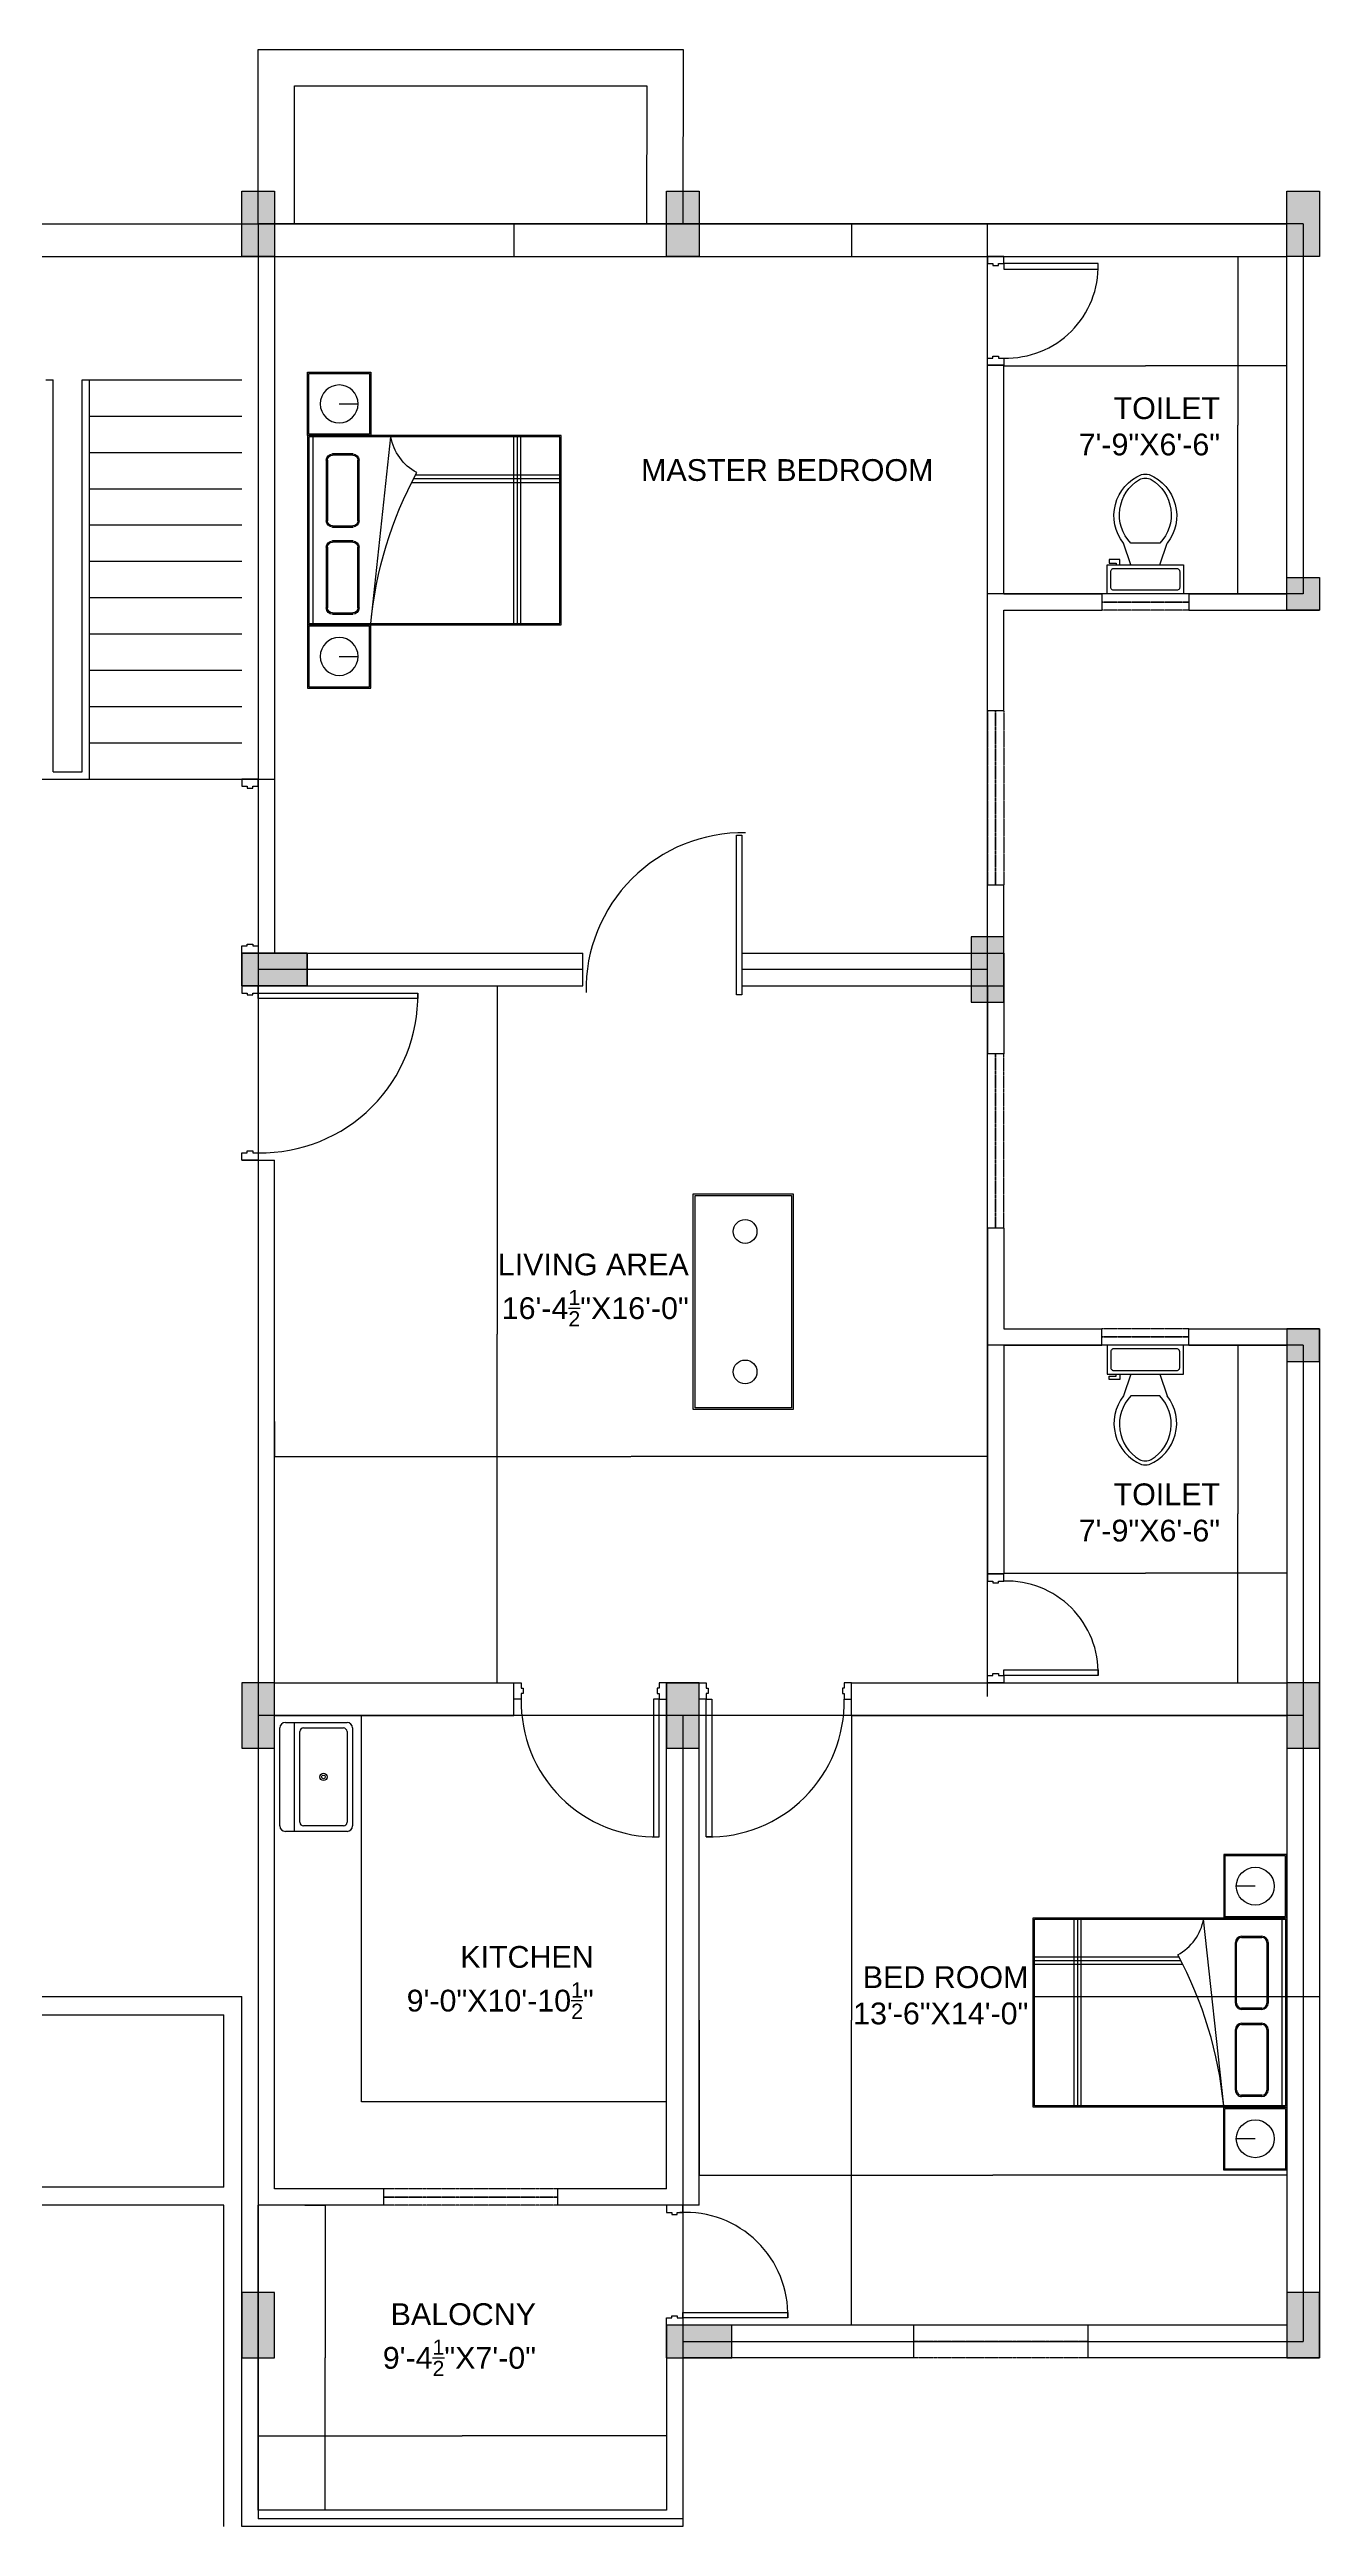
# Model space of a CAD drawing. Header units: metres. Extents: x -2370498 to 1228044, y -644254 to 236701.
# Drawn here: x 363376 to 376593, y 39865 to 65638 of the extents above; entities that cross this region are included whole.
import ezdxf

# ---------------------------------------------------------------- set-up
doc = ezdxf.new("R2010")
doc.units = ezdxf.units.M
doc.header["$MEASUREMENT"] = 0
doc.linetypes.add('HIDDEN2', pattern=[0.1875, 0.125, -0.0625])
for name, color, linetype in [('Beam', 6, 'Continuous'), ('column', 156, 'Continuous'), ('dim', 192, 'Continuous'), ('Door', 3, 'Continuous'), ('funi', 22, 'Continuous'), ('stair', 6, 'Continuous'), ('text', 1, 'Continuous'), ('TOILET SAMBLE', 181, 'Continuous'), ('window', 5, 'HIDDEN2')]:
    doc.layers.add(name, color=color, linetype=linetype)
doc.layers.add('Wall', color=7, linetype='Continuous', lineweight=30)
doc.styles.get("Standard").update_dxf_attribs({"font": 'arial.ttf'})
doc.dimstyles.get("Standard").update_dxf_attribs({"dimtxt": 0.18, "dimasz": 0.18, "dimexe": 0.18, "dimexo": 0.0625, "dimgap": 0.09, "dimtad": 0, "dimtih": 1, "dimtoh": 1, "dimdec": 1, "dimzin": 0, "dimdsep": 46, "dimlunit": 4, "dimtxsty": 'Standard', "dimcen": 0.09, "dimadec": 0, "dimazin": 0, "dimtfac": 1, "dimtdec": 1, "dimtofl": 0, "dimtmove": 0, "dimatfit": 3, "dimfxl": 1, "dimtolj": 1, "dimtzin": 0, "dimarcsym": 0})

# ---------------------------------------------------------------- blocks, each defined once
blk = doc.blocks.new('*D280')
at = {"layer": 'Defpoints', "color": 0, "transparency": 16777216}
for p in [(373307.5843251909, 62345.94781518152), (373307.5843251909, 61729.13536253881), (376253.0513620162, 61729.13536253881)]:
    blk.add_point(p, dxfattribs=at)
at = {"layer": 'dim', "color": 0, "lineweight": -2, "transparency": 16777216}
for p, q in [((373307.5843251909, 61729.19786253881), (373307.5843251909, 62346.12781518152)), ((373307.7643251909, 62345.94781518152), (374779.7815884876, 62345.94781518152)), ((376252.8713620162, 62345.94781518152), (374780.8540987195, 62345.94781518152)), ((376253.0513620162, 61729.19786253881), (376253.0513620162, 62346.12781518152))]:
    blk.add_line(p, q, dxfattribs=at)
at = {"layer": 'dim', "color": 0, "transparency": 16777216}
for points in [[(373307.7643251909, 62345.97781518152), (373307.7643251909, 62345.91781518152), (373307.5843251909, 62345.94781518152)], [(376252.8713620162, 62345.97781518152), (376252.8713620162, 62345.91781518152), (376253.0513620162, 62345.94781518152)]]:
    blk.add_solid(points, dxfattribs=at)
at = {"layer": 'dim', "color": 0, "transparency": 16777216, "insert": (374780.3178436036, 62345.94781518152), "char_height": 0.18, "attachment_point": 5}
blk.add_mtext('\\A1;245\'-5{\\H1x;\\S1/2;}"', dxfattribs=at)
blk = doc.blocks.new('*D281')
at = {"layer": 'Defpoints', "color": 0, "transparency": 16777216}
for p in [(375677.0651545324, 63485.08686526168), (375677.0651545324, 59973.183859816), (375743.258990257, 59973.183859816)]:
    blk.add_point(p, dxfattribs=at)
at = {"layer": 'dim', "color": 0, "lineweight": -2, "transparency": 16777216}
for p, q in [((375677.1276545324, 63485.08686526168), (375743.438990257, 63485.08686526168)), ((375743.258990257, 63484.90686526168), (375743.258990257, 61729.31726567663)), ((375743.258990257, 59973.363859816), (375743.258990257, 61728.95345940105)), ((375677.1276545324, 59973.183859816), (375743.438990257, 59973.183859816))]:
    blk.add_line(p, q, dxfattribs=at)
at = {"layer": 'dim', "color": 0, "transparency": 16777216}
for points in [[(375743.228990257, 63484.90686526168), (375743.2889902571, 63484.90686526168), (375743.258990257, 63485.08686526168)], [(375743.228990257, 59973.363859816), (375743.2889902571, 59973.363859816), (375743.258990257, 59973.183859816)]]:
    blk.add_solid(points, dxfattribs=at)
at = {"layer": 'dim', "color": 0, "transparency": 16777216, "insert": (375743.258990257, 61729.13536253872), "char_height": 0.18, "attachment_point": 5}
blk.add_mtext('\\A1;292\'-8"', dxfattribs=at)
blk = doc.blocks.new('Toilet - top')
for p, q in [((9.5, -6), (9.5, -2)), ((-10, -8.5), (-8, -8.5)), ((-10, -9.5), (-10, -8.5)), ((-7, -9.5), (-10, -9.5)), ((-8, -8.5), (-8, -8)), ((-7, -8), (-7, -9.5)), ((-4, -8), (-6, -14)), ((4, -8), (6, -14)), ((4, -14), (-4, -14))]:
    blk.add_line(p, q)
blk.add_lwpolyline([(10.5, -8), (10.5, 0), (-10.5, 0), (-10.5, -8)], close=True)
for points in [[(-9.5, -2), (-9.5, -6)], [(8.5, -1), (-8.5, -1)], [(-8.5, -7), (8.5, -7)]]:
    blk.add_lwpolyline(points)
for centre, radius, start, end in [((-8.625, -1.875), 0.8838834999999999, 81.8699, 188.1301), ((-8.625, -6.125), 0.8838834999999999, 171.869898, 278.1301), ((8.625, -1.875), 0.8838834999999999, 351.8699, 98.13009999999998), ((8.625, -6.125), 0.8838834999999999, 261.8699, 8.130099999999993), ((3.519562435188957, -21.58049502388982), 12.16902005083647, 141.4691096810948, 247.9714346835576), ((4.199957580658808, -21.81740929088453), 11.3291791325804, 136.3677254423718, 238.946823937405), ((-3.519499936778317, -21.58047137067522), 12.16903423757823, 292.0284332733153, 38.53070636800452), ((-4.199890672038477, -21.81738596564129), 11.32918622148567, 301.0530065773863, 43.63209216694732), ((2.096609817270334e-05, -27.87646475467881), 4, 245.7318247449371, 294.2681740488959), ((2.094152141829397e-05, -28.99996806116074), 4, 254.8605283244436, 285.1394707718433)]:
    blk.add_arc(centre, radius, start, end)
blk = doc.blocks.new('*D284')
at = {"layer": 'Defpoints', "color": 0, "transparency": 16777216}
for p in [(370135.5429009175, 45132.56148196479), (376253.0513620162, 45132.56148196479), (370135.5429009175, 43519.55970751986)]:
    blk.add_point(p, dxfattribs=at)
at = {"layer": 'dim', "color": 0, "lineweight": -2, "transparency": 16777216}
for p, q in [((370135.5429009175, 45132.49898196479), (370135.5429009175, 43519.37970751986)), ((376253.0513620162, 45132.49898196479), (376253.0513620162, 43519.37970751986)), ((370135.7229009175, 43519.55970751986), (373193.7624111394, 43519.55970751986)), ((376252.8713620162, 43519.55970751986), (373194.8318517943, 43519.55970751986))]:
    blk.add_line(p, q, dxfattribs=at)
at = {"layer": 'dim', "color": 0, "transparency": 16777216}
for points in [[(370135.7229009175, 43519.58970751986), (370135.7229009175, 43519.52970751986), (370135.5429009175, 43519.55970751986)], [(376252.8713620162, 43519.58970751986), (376252.8713620162, 43519.52970751986), (376253.0513620162, 43519.55970751986)]]:
    blk.add_solid(points, dxfattribs=at)
at = {"layer": 'dim', "color": 0, "transparency": 16777216, "insert": (373194.2971314669, 43519.55970751986), "char_height": 0.18, "attachment_point": 5}
blk.add_mtext('\\A1;509\'-9{\\H1x;\\S1/2;}"', dxfattribs=at)
blk = doc.blocks.new('*D285')
at = {"layer": 'Defpoints', "color": 0, "transparency": 16777216}
for p in [(371721.5636130533, 48304.60290623834), (375219.3057192843, 48304.60290623834), (375219.3057192843, 41960.52005769126)]:
    blk.add_point(p, dxfattribs=at)
at = {"layer": 'dim', "color": 0, "lineweight": -2, "transparency": 16777216}
for p, q in [((375219.2432192843, 48304.60290623834), (371721.3836130533, 48304.60290623834)), ((371721.5636130533, 48304.42290623834), (371721.5636130533, 45132.74338510259)), ((371721.5636130533, 41960.70005769126), (371721.5636130533, 45132.37957882701)), ((375219.2432192843, 41960.52005769126), (371721.3836130533, 41960.52005769126))]:
    blk.add_line(p, q, dxfattribs=at)
at = {"layer": 'dim', "color": 0, "transparency": 16777216}
for points in [[(371721.5336130533, 48304.42290623834), (371721.5936130533, 48304.42290623834), (371721.5636130533, 48304.60290623834)], [(371721.5336130533, 41960.70005769126), (371721.5936130533, 41960.70005769126), (371721.5636130533, 41960.52005769126)]]:
    blk.add_solid(points, dxfattribs=at)
at = {"layer": 'dim', "color": 0, "transparency": 16777216, "insert": (371721.5636130532, 45132.56148196469), "char_height": 0.18, "attachment_point": 5}
blk.add_mtext('\\A1;528\'-8"', dxfattribs=at)
blk = doc.blocks.new('*D286')
at = {"layer": 'Defpoints', "color": 0, "transparency": 16777216}
for p in [(366032.2635640477, 43206.67918865588), (366246.2911974619, 40034.63776438234), (366246.291197461, 40034.63776438234)]:
    blk.add_point(p, dxfattribs=at)
at = {"layer": 'dim', "color": 0, "lineweight": -2, "transparency": 16777216}
for p, q in [((366032.3260640477, 43206.67918865588), (366246.471197461, 43206.67918865588)), ((366246.291197461, 43206.49918865588), (366246.291197461, 41620.8403796569)), ((366246.291197461, 40034.81776438234), (366246.291197461, 41620.47657338132)), ((366246.2286974619, 40034.63776438234), (366246.111197461, 40034.63776438234))]:
    blk.add_line(p, q, dxfattribs=at)
at = {"layer": 'dim', "color": 0, "transparency": 16777216}
for points in [[(366246.261197461, 43206.49918865588), (366246.321197461, 43206.49918865588), (366246.291197461, 43206.67918865588)], [(366246.261197461, 40034.81776438234), (366246.321197461, 40034.81776438234), (366246.291197461, 40034.63776438234)]]:
    blk.add_solid(points, dxfattribs=at)
at = {"layer": 'dim', "color": 0, "transparency": 16777216, "insert": (366246.291197461, 41620.658476519), "char_height": 0.18, "attachment_point": 5}
blk.add_mtext('\\A1;264\'-4"', dxfattribs=at)
blk = doc.blocks.new('*D287')
at = {"layer": 'Defpoints', "color": 0, "transparency": 16777216}
for p in [(365547.4115550931, 40949.30438917324), (365547.4115550931, 40807.06761359083), (369795.6813197451, 40949.30438917324)]:
    blk.add_point(p, dxfattribs=at)
at = {"layer": 'dim', "color": 0, "lineweight": -2, "transparency": 16777216}
for p, q in [((365547.4115550931, 40949.24188917324), (365547.4115550931, 40806.88761359083)), ((365547.5915550931, 40807.06761359083), (367671.0117784833, 40807.06761359083)), ((369795.5013197451, 40807.06761359083), (367672.081096355, 40807.06761359083)), ((369795.6813197451, 40949.24188917324), (369795.6813197451, 40806.88761359083))]:
    blk.add_line(p, q, dxfattribs=at)
at = {"layer": 'dim', "color": 0, "transparency": 16777216}
for points in [[(365547.5915550931, 40807.09761359083), (365547.5915550931, 40807.03761359083), (365547.4115550931, 40807.06761359083)], [(369795.5013197451, 40807.09761359083), (369795.5013197451, 40807.03761359083), (369795.6813197451, 40807.06761359083)]]:
    blk.add_solid(points, dxfattribs=at)
at = {"layer": 'dim', "color": 0, "transparency": 16777216, "insert": (367671.5464374191, 40807.06761359083), "char_height": 0.18, "attachment_point": 5}
blk.add_mtext('\\A1;354\'-0{\\H1x;\\S1/2;}"', dxfattribs=at)
blk = doc.blocks.new('*D288')
at = {"layer": 'Defpoints', "color": 0, "transparency": 16777216}
for p in [(367314.8218332269, 55894.84488575), (368033.2982252082, 55894.84488575), (367314.8218332269, 48644.46448741049)]:
    blk.add_point(p, dxfattribs=at)
at = {"layer": 'dim', "color": 0, "lineweight": -2, "transparency": 16777216}
for p, q in [((367314.8843332269, 55894.84488575), (368033.4782252082, 55894.84488575)), ((368033.2982252082, 55894.66488575), (368033.2982252082, 52269.95695806729)), ((368033.2982252082, 48644.64448741049), (368033.2982252082, 52269.35241509321)), ((367314.8843332269, 48644.46448741049), (368033.4782252082, 48644.46448741049))]:
    blk.add_line(p, q, dxfattribs=at)
at = {"layer": 'dim', "color": 0, "transparency": 16777216}
for points in [[(368033.2682252082, 55894.66488575), (368033.3282252082, 55894.66488575), (368033.2982252082, 55894.84488575)], [(368033.2682252082, 48644.64448741049), (368033.3282252082, 48644.64448741049), (368033.2982252082, 48644.46448741049)]]:
    blk.add_solid(points, dxfattribs=at)
at = {"layer": 'dim', "color": 0, "transparency": 16777216, "insert": (368033.2982252081, 52269.65468658014), "char_height": 0.18, "attachment_point": 5}
blk.add_mtext('\\A1;604\'-2{\\H1x;\\S1/2;}"', dxfattribs=at)
blk = doc.blocks.new('*D289')
at = {"layer": 'Defpoints', "color": 0, "transparency": 16777216}
for p in [(365717.3423456793, 51363.35713678783), (373137.6535346048, 51374.16828555748), (365717.3423456793, 50999.16929480153)]:
    blk.add_point(p, dxfattribs=at)
at = {"layer": 'dim', "color": 0, "lineweight": -2, "transparency": 16777216}
for p, q in [((365717.3423456793, 51363.29463678783), (365717.3423456793, 50998.98929480153)), ((373137.6535346048, 51374.10578555748), (373137.6535346048, 50998.98929480153)), ((365717.5223456793, 50999.16929480153), (369426.9627286823, 50999.16929480153)), ((373137.4735346048, 50999.16929480153), (369428.0331516018, 50999.16929480153))]:
    blk.add_line(p, q, dxfattribs=at)
at = {"layer": 'dim', "color": 0, "transparency": 16777216}
for points in [[(365717.5223456793, 50999.19929480152), (365717.5223456793, 50999.13929480153), (365717.3423456793, 50999.16929480153)], [(373137.4735346048, 50999.19929480152), (373137.4735346048, 50999.13929480153), (373137.6535346048, 50999.16929480153)]]:
    blk.add_solid(points, dxfattribs=at)
at = {"layer": 'dim', "color": 0, "transparency": 16777216, "insert": (369427.4979401421, 50999.16929480153), "char_height": 0.18, "attachment_point": 5}
blk.add_mtext('\\A1;618\'-4{\\H1x;\\S1/2;}"', dxfattribs=at)
blk = doc.blocks.new('*D290')
at = {"layer": 'Defpoints', "color": 0, "transparency": 16777216}
for p in [(373307.5843251909, 50400.41599013333), (376253.0513620162, 50400.41599013333), (373307.5843251909, 49783.60353749058)]:
    blk.add_point(p, dxfattribs=at)
at = {"layer": 'dim', "color": 0, "lineweight": -2, "transparency": 16777216}
for p, q in [((373307.5843251909, 50400.35349013333), (373307.5843251909, 49783.42353749058)), ((376253.0513620162, 50400.35349013333), (376253.0513620162, 49783.42353749058)), ((373307.7643251909, 49783.60353749058), (374779.7815884876, 49783.60353749058)), ((376252.8713620162, 49783.60353749058), (374780.8540987195, 49783.60353749058))]:
    blk.add_line(p, q, dxfattribs=at)
at = {"layer": 'dim', "color": 0, "transparency": 16777216}
for points in [[(373307.7643251909, 49783.63353749058), (373307.7643251909, 49783.57353749059), (373307.5843251909, 49783.60353749058)], [(376252.8713620162, 49783.63353749058), (376252.8713620162, 49783.57353749059), (376253.0513620162, 49783.60353749058)]]:
    blk.add_solid(points, dxfattribs=at)
at = {"layer": 'dim', "color": 0, "transparency": 16777216, "insert": (374780.3178436036, 49783.60353749058), "char_height": 0.18, "attachment_point": 5}
blk.add_mtext('\\A1;245\'-5{\\H1x;\\S1/2;}"', dxfattribs=at)
blk = doc.blocks.new('*D291')
at = {"layer": 'Defpoints', "color": 0, "transparency": 16777216}
for p in [(375677.0651545324, 52156.3674928562), (375743.258990257, 52156.3674928562), (375677.0651545324, 48644.46448741049)]:
    blk.add_point(p, dxfattribs=at)
at = {"layer": 'dim', "color": 0, "lineweight": -2, "transparency": 16777216}
for p, q in [((375677.1276545324, 52156.3674928562), (375743.438990257, 52156.3674928562)), ((375743.258990257, 52156.1874928562), (375743.258990257, 50400.59789327114)), ((375743.258990257, 48644.64448741049), (375743.258990257, 50400.23408699557)), ((375677.1276545324, 48644.46448741049), (375743.438990257, 48644.46448741049))]:
    blk.add_line(p, q, dxfattribs=at)
at = {"layer": 'dim', "color": 0, "transparency": 16777216}
for points in [[(375743.228990257, 52156.1874928562), (375743.2889902571, 52156.1874928562), (375743.258990257, 52156.3674928562)], [(375743.228990257, 48644.64448741049), (375743.2889902571, 48644.64448741049), (375743.258990257, 48644.46448741049)]]:
    blk.add_solid(points, dxfattribs=at)
at = {"layer": 'dim', "color": 0, "transparency": 16777216, "insert": (375743.258990257, 50400.41599013324), "char_height": 0.18, "attachment_point": 5}
blk.add_mtext('\\A1;292\'-8"', dxfattribs=at)
blk = doc.blocks.new('A$C0EA4476A')
at = {"linetype": 'ByBlock', "lineweight": -2}
for p, q in [((-1.569933374412358e-07, 2.007999913374078), (-1.569933374412358e-07, 1.507999913374078)), ((0.4999998430066626, 2.007999913374078), (-1.569933374412358e-07, 2.007999913374078)), ((0.009999843008699827, 1.997999913379317), (0.009999843008699827, 1.517999913376116)), ((0.4899998430046253, 1.997999913379317), (0.009999843008699827, 1.997999913379317)), ((0.4899998430046253, 1.517999913376116), (0.4899998430046253, 1.997999913379317)), ((0.4999998430066626, 2.007999913374078), (1.999999843006663, 2.007999913374078)), ((0.4999998430066626, -8.662027539685369e-08), (0.4999998430066626, 2.007999913374078)), ((0.4999998430066626, 1.507999913374078), (0.4999998430066626, 2.007999913374078)), ((0.5099998430086998, 1.997999913379317), (1.989999843004625, 1.997999913379317)), ((0.5099998430086998, 0.009999913374485914), (0.5099998430086998, 1.997999913379317)), ((0.5099998430086998, 1.968018404775648), (1.989999843004625, 1.968018404775648)), ((1.989999843004625, 1.997999913379317), (1.989999843004625, 0.009999913374485914)), ((1.999999843006663, 2.007999913374078), (1.999999843006663, -8.662027539685369e-08)), ((1.999999843006663, 2.007999913374078), (2.499999843006663, 2.007999913374078)), ((1.999999843006663, 1.507999913374078), (1.999999843006663, 2.007999913374078)), ((2.0099998430087, 1.997999913379317), (2.489999843004625, 1.997999913379317)), ((2.0099998430087, 1.517999913376116), (2.0099998430087, 1.997999913379317)), ((2.489999843004625, 1.997999913379317), (2.489999843004625, 1.517999913376116)), ((2.499999843006663, 2.007999913374078), (2.499999843006663, 1.507999913374078)), ((0.6460030532980454, 1.650288242322858), (0.6460030532980454, 1.810288242326351)), ((0.6560030532928067, 1.650288242322858), (0.6560030532928067, 1.810288242326351)), ((0.6960030532936798, 1.860288242329261), (1.176003053296881, 1.860288242329261)), ((0.6960030532936798, 1.850288242327224), (1.176003053296881, 1.850288242327224)), ((1.216003053297754, 1.810288242326351), (1.216003053297754, 1.650288242322858)), ((1.226003053292516, 1.810288242326351), (1.226003053292516, 1.650288242322858)), ((1.335538323932269, 1.650288242322858), (1.335538323932269, 1.810288242326351)), ((1.34553832392703, 1.650288242322858), (1.34553832392703, 1.810288242326351)), ((1.385538323927904, 1.860288242329261), (1.865538323931105, 1.860288242329261)), ((1.385538323927904, 1.850288242327224), (1.865538323931105, 1.850288242327224)), ((1.905538323931978, 1.810288242326351), (1.905538323931978, 1.650288242322858)), ((1.915538323926739, 1.810288242326351), (1.915538323926739, 1.650288242322858)), ((0.2499998430066626, 1.757999913374078), (0.2499998430066626, 1.607999913372623)), ((1.176003053296881, 1.610288242329261), (0.6960030532936798, 1.610288242329261)), ((1.176003053296881, 1.600288242327224), (0.6960030532936798, 1.600288242327224)), ((1.865538323931105, 1.610288242329261), (1.385538323927904, 1.610288242329261)), ((1.865538323931105, 1.600288242327224), (1.385538323927904, 1.600288242327224)), ((2.249999843006663, 1.757999913374078), (2.249999843006663, 1.607999913372623)), ((-1.569933374412358e-07, 1.507999913374078), (0.4999998430066626, 1.507999913374078)), ((0.009999843008699827, 1.517999913376116), (0.4899998430046253, 1.517999913376116)), ((1.989999843004625, 1.507999913374078), (0.5099998430086998, 1.348816104495199)), ((2.499999843006663, 1.507999913374078), (1.999999843006663, 1.507999913374078)), ((2.489999843004625, 1.517999913376116), (2.0099998430087, 1.517999913376116)), ((0.8715071125916438, 1.18447658529476), (0.8715071125916438, 0.009999913374485914)), ((0.8115071125939721, 1.153418864065316), (0.8115071125939721, 0.009999913374485914)), ((0.841507112592808, 1.16915115431766), (0.841507112592808, 0.009999913374485914)), ((0.5099998430086998, 0.3774772984761512), (1.989999843004625, 0.3774772984761512)), ((0.5099998430086998, 0.3495376880673575), (1.989999843004625, 0.3495376880673575)), ((0.5099998430086998, 0.3215980776585639), (1.989999843004625, 0.3215980776585639)), ((1.989999843004625, 0.009999913374485914), (0.5099998430086998, 0.009999913374485914)), ((1.999999843006663, -8.662027539685369e-08), (0.4999998430066626, -8.662027539685369e-08))]:
    blk.add_line(p, q, dxfattribs=at)
for centre in [(0.2499998430066626, 1.757999913374078), (2.249999843006663, 1.757999913374078)]:
    blk.add_circle(centre, 0.15, dxfattribs=at)
for centre, radius, start, end in [((0.6960030532936798, 1.810288242326351), 0.05, 90, 180), ((0.6960030532936798, 1.810288242326351), 0.04, 90, 180), ((1.176003053296881, 1.810288242326351), 0.05, 0, 90), ((1.176003053296881, 1.810288242326351), 0.04, 0, 90), ((1.385538323927904, 1.810288242326351), 0.05, 90, 180), ((1.385538323927904, 1.810288242326351), 0.04, 90, 180), ((1.865538323931105, 1.810288242326351), 0.05, 0, 90), ((1.865538323931105, 1.810288242326351), 0.04, 0, 90), ((0.6960030532936798, 1.650288242322858), 0.05, 180, 270), ((0.6960030532936798, 1.650288242322858), 0.04, 180, 270), ((1.176003053296881, 1.650288242322858), 0.04, 270, 0), ((1.176003053296881, 1.650288242322858), 0.05, 270, 0), ((1.385538323927904, 1.650288242322858), 0.05, 180, 270), ((1.385538323927904, 1.650288242322858), 0.04, 180, 270), ((1.865538323931105, 1.650288242322858), 0.05, 270, 0), ((1.865538323931105, 1.650288242322858), 0.04, 270, 0), ((2.293282374317641, -1.635717661687522), 3.158312917610382, 95.51041844519085, 118.3399110683232), ((0.4397010651300661, 0.9519281108005089), 0.4030657486158824, 28.46881856280967, 79.95566290813281)]:
    blk.add_arc(centre, radius, start, end, dxfattribs=at)
blk = doc.blocks.new('TABEL')
at = {"layer": 'funi'}
for points in [[(344.9697734733977, -136.6354657468573), (372.5102604115586, -136.6354657468573), (372.5102604115586, -196.1067197865883), (344.9697734733977, -196.1067197865883)], [(345.4697734733977, -137.1354657468573), (372.0102604115586, -137.1354657468573), (372.0102604115586, -195.6067197865883), (345.4697734733977, -195.6067197865883)]]:
    blk.add_lwpolyline(points, close=True, dxfattribs=at)
at = {"layer": 'funi', "color": 7}
for centre in [(358.2102462822295, -147.0236590330051), (358.2102462822295, -185.7185265004406)]:
    blk.add_circle(centre, 3.2712288282803, dxfattribs=at)
blk = doc.blocks.new('Sink-single - 30 in top')
blk.add_line((-15, -3.999996000000001), (15, -3.999996000000001))
for points in [[(-13.5, 0), (13.5, 0)], [(-15, -18.499996), (-15, -1.500000000000002)], [(-13.5, -17.499996), (-13.5, -6.499996000000001)], [(-12.5, -5.499996000000001), (12.5, -5.499996000000001)], [(13.5, -6.499996000000001), (13.5, -17.499996)], [(15, -1.500000000000002), (15, -18.499996)], [(13.5, -19.999996), (-13.5, -19.999996)], [(12.5, -18.499996), (-12.5, -18.499996)]]:
    blk.add_lwpolyline(points)
for radius in [1, 0.5]:
    blk.add_circle((0, -11.999996), radius)
for centre, radius, start, end in [((-13.5, -1.500000000000002), 1.5, 90, 180), ((-12.5, -6.499996000000001), 1, 90, 180), ((12.5, -6.499996000000001), 1, 0, 90), ((13.5, -1.500000000000002), 1.5, 0, 90), ((-13.5, -18.499996), 1.5, 180, 270), ((-12.5, -17.499996), 1, 180, 270), ((12.5, -17.499996), 1, 270, 0), ((13.5, -18.499996), 1.5, 270, 0)]:
    blk.add_arc(centre, radius, start, end)

msp = doc.modelspace()

# ---------------------------------------------------------------- hatches: boundary and pattern name
at = {"layer": 'column'}
h = msp.add_hatch(color=256, dxfattribs=at)
h.dxf.hatch_style = 1
h.paths.add_polyline_path([(365377.480764507, 63485.08686526166), (365717.3423456793, 63485.08686526166), (365717.3423456793, 64164.81002760597), (365377.480764507, 64164.81002760597)])
h = msp.add_hatch(color=256, dxfattribs=at)
h.dxf.hatch_style = 1
h.paths.add_polyline_path([(369795.6813197451, 63485.08686526166), (370135.5429009175, 63485.08686526166), (370135.5429009175, 64164.81002760597), (369795.6813197451, 64164.81002760597)])
h = msp.add_hatch(color=256, dxfattribs=at)
h.dxf.hatch_style = 1
h.paths.add_polyline_path([(376253.0513620162, 63485.08686526166), (376592.9129431883, 63485.08686526166), (376592.9129431883, 64164.81002760597), (376253.0513620162, 64164.81002760597)])
h = msp.add_hatch(color=256, dxfattribs=at)
h.dxf.hatch_style = 1
h.paths.add_polyline_path([(376253.0513620162, 59803.25306922988), (376592.9129431883, 59803.25306922988), (376592.9129431883, 60143.11465040204), (376253.0513620162, 60143.11465040204)])
h = msp.add_hatch(color=256, dxfattribs=at)
h.dxf.hatch_style = 1
h.paths.add_polyline_path([(365377.480764507, 55894.84488574998), (365377.480764507, 56234.70646692213), (366057.2039268513, 56234.70646692213), (366057.2039268513, 55894.84488574998)])
h = msp.add_hatch(color=256, dxfattribs=at)
h.dxf.hatch_style = 1
h.paths.add_polyline_path([(365377.480764507, 56234.70646692213), (365377.480764507, 55894.84488574998), (366057.2039268513, 55894.84488574998), (366057.2039268513, 56234.70646692213)])
h = msp.add_hatch(color=256, dxfattribs=at)
h.dxf.hatch_style = 1
h.paths.add_polyline_path([(373307.5843251909, 55724.91409516389), (372967.7227440187, 55724.91409516389), (372967.7227440187, 56404.63725750821), (373307.5843251909, 56404.63725750821)])
h = msp.add_hatch(color=256, dxfattribs=at)
h.dxf.hatch_style = 1
h.paths.add_polyline_path([(376253.0513620162, 52326.29828344225), (376592.9129431883, 52326.29828344225), (376592.9129431883, 51986.43670227009), (376253.0513620162, 51986.43670227009)])
h = msp.add_hatch(color=256, dxfattribs=at)
h.dxf.hatch_style = 1
h.paths.add_polyline_path([(365377.480764507, 48644.46448741048), (365717.3423456793, 48644.46448741048), (365717.3423456793, 47964.74132506613), (365377.480764507, 47964.74132506613)])
h = msp.add_hatch(color=256, dxfattribs=at)
h.dxf.hatch_style = 1
h.paths.add_polyline_path([(369795.6813197451, 48644.46448741048), (370135.5429009175, 48644.46448741048), (370135.5429009175, 47964.74132506613), (369795.6813197451, 47964.74132506613)])
h = msp.add_hatch(color=256, dxfattribs=at)
h.dxf.hatch_style = 1
h.paths.add_polyline_path([(376253.0513620162, 48644.46448741048), (376592.9129431883, 48644.46448741048), (376592.9129431883, 47964.74132506613), (376253.0513620162, 47964.74132506613)])
h = msp.add_hatch(color=256, dxfattribs=at)
h.dxf.hatch_style = 1
h.paths.add_polyline_path([(365377.480764507, 42300.38163886341), (365717.3423456793, 42300.38163886341), (365717.3423456793, 41620.65847651909), (365377.480764507, 41620.65847651909)])
h = msp.add_hatch(color=256, dxfattribs=at)
h.dxf.hatch_style = 1
h.paths.add_polyline_path([(376253.0513620162, 42300.38163886341), (376592.9129431883, 42300.38163886341), (376592.9129431883, 41620.65847651909), (376253.0513620162, 41620.65847651909)])
h = msp.add_hatch(color=256, dxfattribs=at)
h.dxf.hatch_style = 1
h.paths.add_polyline_path([(370475.4044820894, 41960.52005769125), (370475.4044820894, 41620.65847651909), (369795.6813197451, 41620.65847651909), (369795.6813197451, 41960.52005769125)])

# ---------------------------------------------------------------- linework, layer by layer
for p, q in [((365547.4115550934, 63824.94844643382), (365547.4115550934, 65636.6508967214)), ((365547.4115550934, 65636.6508967214), (369969.8979835244, 65636.6508967214)), ((369592.2750610976, 65637.5442244088), (369592.2729477872, 65636.6508967214)), ((369969.8979835244, 65636.6508967214), (369965.6121103313, 63824.94844643382)), ((365925.0355341735, 63824.94844643382), (365925.0355341735, 65259.02691764122)), ((365925.0355341735, 65259.02691764122), (369591.3796176002, 65259.02691764122)), ((369591.3796176002, 65259.02691764122), (369587.9891879049, 63825.84177412125)), ((369969.0046533371, 65259.02691764122), (369969.8979835244, 65259.02691764122)), ((335866.1667993908, 63824.94844643382), (371721.5636130542, 63824.94844643382)), ((329692.0147414298, 63485.08686526166), (371721.5636130542, 63485.08686526166)), ((368925.1904860681, 55894.84488574998), (368925.1904860681, 56234.70646692213)), ((370580.7663333978, 56234.70646692213), (370582.1359666816, 55894.84488574998)), ((361752.2905653373, 45378.07784187037), (365377.480764507, 45378.07784187037)), ((373614.7208986392, 45378.07784187037), (376592.9129431883, 45378.07784187037)), ((361941.1025548773, 45189.26585233025), (365188.668774967, 45189.26585233025))]:
    msp.add_line(p, q)
at = {"layer": 'Beam'}
for p, q in [((365547.4115550934, 63824.94844643382), (365547.4115550934, 56064.77567633602)), ((369965.6121103313, 63824.94844643382), (365547.4115550934, 63824.94844643382)), ((376422.9821526024, 63824.94844643382), (369965.6121103313, 63824.94844643382)), ((373137.6535346042, 48501.15761933289), (373137.6535346042, 63824.94844643382)), ((376422.9821526024, 63824.94844643382), (376422.9821526024, 59973.18385981597)), ((376422.9821526024, 63824.94844643382), (376422.9821526024, 59973.18385981597)), ((376422.9821526024, 59973.18385981597), (373137.6535346048, 59973.18385981597)), ((365547.4115550934, 56064.77567633602), (365547.4115550943, 48304.60290623942)), ((368925.1904860681, 56064.77567633594), (365547.4115550934, 56064.77567633602)), ((373137.6535346045, 56064.7756763358), (370582.2767291025, 56064.77567633587)), ((376422.9821526024, 52156.36749285617), (373137.6535346042, 52156.36749285617)), ((376422.9821526024, 52156.36749285617), (376422.9821526024, 48304.60290623832)), ((376422.9821526024, 52156.36749285617), (376422.9821526024, 48304.60290623832)), ((365547.4115550943, 48304.60290623942), (365547.4115550928, 39943.40220783272)), ((376422.9821526028, 48304.60290623883), (365547.4115550943, 48304.60290623737)), ((369965.6121103313, 48304.60290623832), (369965.6121103313, 39943.40220783272)), ((376422.9821526024, 48304.60290623832), (376422.9821526024, 41790.58926710361)), ((376422.9821526024, 48304.60290623832), (376422.9821526024, 41790.58926710361)), ((369965.6121103313, 41790.58926710361), (376422.9821526024, 41790.58926710361)), ((369965.6121103313, 39943.40220783272), (365547.4115550928, 39943.40220783272))]:
    msp.add_line(p, q, dxfattribs=at)
at = {"layer": 'column'}
for points in [[(365717.3423456793, 63485.08686526166), (365377.480764507, 63485.08686526166), (365377.480764507, 64164.81002760597), (365717.3423456793, 64164.81002760597)], [(370135.5429009175, 63485.08686526166), (369795.6813197451, 63485.08686526166), (369795.6813197451, 64164.81002760597), (370135.5429009175, 64164.81002760597)], [(376592.9129431883, 63485.08686526166), (376253.0513620162, 63485.08686526166), (376253.0513620162, 64164.81002760597), (376592.9129431883, 64164.81002760597)], [(376592.9129431883, 59803.25306922988), (376253.0513620162, 59803.25306922988), (376253.0513620162, 60143.11465040204), (376592.9129431883, 60143.11465040204)], [(365377.480764507, 56234.70646692213), (365377.480764507, 55894.84488574998), (366057.2039268513, 55894.84488574998), (366057.2039268513, 56234.70646692213)], [(365377.480764507, 55894.84488574998), (365377.480764507, 56234.70646692213), (366057.2039268513, 56234.70646692213), (366057.2039268513, 55894.84488574998)], [(372967.7227440187, 55724.91409516389), (373307.5843251909, 55724.91409516389), (373307.5843251909, 56404.63725750821), (372967.7227440187, 56404.63725750821)], [(376592.9129431883, 52326.29828344225), (376253.0513620162, 52326.29828344225), (376253.0513620162, 51986.43670227009), (376592.9129431883, 51986.43670227009)], [(365717.3423456793, 48644.46448741048), (365377.480764507, 48644.46448741048), (365377.480764507, 47964.74132506613), (365717.3423456793, 47964.74132506613)], [(370135.5429009175, 48644.46448741048), (369795.6813197451, 48644.46448741048), (369795.6813197451, 47964.74132506613), (370135.5429009175, 47964.74132506613)], [(376592.9129431883, 48644.46448741048), (376253.0513620162, 48644.46448741048), (376253.0513620162, 47964.74132506613), (376592.9129431883, 47964.74132506613)], [(365717.3423456793, 42300.38163886341), (365377.480764507, 42300.38163886341), (365377.480764507, 41620.65847651909), (365717.3423456793, 41620.65847651909)], [(376592.9129431883, 42300.38163886341), (376253.0513620162, 42300.38163886341), (376253.0513620162, 41620.65847651909), (376592.9129431883, 41620.65847651909)], [(370475.4044820894, 41620.65847651909), (370475.4044820894, 41960.52005769125), (369795.6813197451, 41960.52005769125), (369795.6813197451, 41620.65847651909)]]:
    msp.add_lwpolyline(points, close=True, dxfattribs=at)
at = {"layer": 'Door'}
for points in [[(373307.5843251909, 63485.08686526166), (373137.6535346048, 63485.08686526166), (373137.6535346048, 63409.5620694456), (373194.2971314667, 63409.5620694456), (373194.2971314667, 63390.6808704916), (373250.940728329, 63390.6808704916), (373250.940728329, 63409.5620694456), (373307.5843251909, 63409.5620694456), (373307.5843251909, 63485.08686526166)], [(373307.5843251909, 62352.2149280211), (373137.6535346048, 62352.2149280211), (373137.6535346048, 62427.73972383712), (373194.2971314667, 62427.73972383712), (373194.2971314667, 62446.62092279115), (373250.940728329, 62446.62092279115), (373250.940728329, 62427.73972383712), (373307.5843251909, 62427.73972383712), (373307.5843251909, 62352.2149280211)], [(365547.4115550931, 58047.301566507), (365377.480764507, 58047.301566507), (365377.480764507, 57971.77677069098), (365434.1243613689, 57971.77677069098), (365434.1243613689, 57952.89557173698), (365490.7679582312, 57952.89557173698), (365490.7679582312, 57971.77677069098), (365547.4115550931, 57971.77677069098), (365547.4115550931, 58047.301566507)], [(365547.4115550931, 56234.70646692213), (365377.480764507, 56234.70646692213), (365377.480764507, 56310.23126273819), (365434.1243613689, 56310.23126273819), (365434.1243613689, 56329.11246169219), (365490.7679582312, 56329.11246169219), (365490.7679582312, 56310.23126273819), (365547.4115550931, 56310.23126273819), (365547.4115550931, 56234.70646692213)], [(365547.4115550931, 55894.84488574998), (365377.480764507, 55894.84488574998), (365377.480764507, 55819.32008993395), (365434.1243613689, 55819.32008993395), (365434.1243613689, 55800.43889097992), (365490.7679582312, 55800.43889097992), (365490.7679582312, 55819.32008993395), (365547.4115550931, 55819.32008993395), (365547.4115550931, 55894.84488574998)], [(365547.4115550931, 54082.2497861651), (365377.480764507, 54082.2497861651), (365377.480764507, 54157.77458198112), (365434.1243613689, 54157.77458198112), (365434.1243613689, 54176.65578093515), (365490.7679582312, 54176.65578093515), (365490.7679582312, 54157.77458198112), (365547.4115550931, 54157.77458198112), (365547.4115550931, 54082.2497861651)], [(373307.5843251909, 49777.33642465104), (373137.6535346048, 49777.33642465104), (373137.6535346048, 49701.81162883498), (373194.2971314667, 49701.81162883498), (373194.2971314667, 49682.93042988099), (373250.940728329, 49682.93042988099), (373250.940728329, 49701.81162883498), (373307.5843251909, 49701.81162883498), (373307.5843251909, 49777.33642465104)], [(373307.5843251909, 48644.46448741048), (373137.6535346048, 48644.46448741048), (373137.6535346048, 48719.9892832265), (373194.2971314667, 48719.9892832265), (373194.2971314667, 48738.87048218054), (373250.940728329, 48738.87048218054), (373250.940728329, 48719.9892832265), (373307.5843251909, 48719.9892832265), (373307.5843251909, 48644.46448741048)], [(368209.6606076084, 48474.5336968244), (368209.6606076084, 48644.46448741048), (368285.1854034245, 48644.46448741048), (368285.1854034245, 48587.82089054845), (368304.0666023784, 48587.82089054845), (368304.0666023784, 48531.17729368643), (368285.1854034245, 48531.17729368643), (368285.1854034245, 48474.5336968244), (368209.6606076084, 48474.5336968244)], [(369795.6813197451, 48474.5336968244), (369795.6813197451, 48644.46448741048), (369720.156523929, 48644.46448741048), (369720.156523929, 48587.82089054845), (369701.2753249751, 48587.82089054845), (369701.2753249751, 48531.17729368643), (369720.156523929, 48531.17729368643), (369720.156523929, 48474.5336968244), (369795.6813197451, 48474.5336968244)], [(370135.5429009175, 48474.5336968244), (370135.5429009175, 48644.46448741048), (370211.0676967333, 48644.46448741048), (370211.0676967333, 48587.82089054845), (370229.9488956875, 48587.82089054845), (370229.9488956875, 48531.17729368643), (370211.0676967333, 48531.17729368643), (370211.0676967333, 48474.5336968244), (370135.5429009175, 48474.5336968244)], [(371721.5636130542, 48474.5336968244), (371721.5636130542, 48644.46448741048), (371646.0388172381, 48644.46448741048), (371646.0388172381, 48587.82089054845), (371627.1576182842, 48587.82089054845), (371627.1576182842, 48531.17729368643), (371646.0388172381, 48531.17729368643), (371646.0388172381, 48474.5336968244), (371721.5636130542, 48474.5336968244)], [(369965.6121103313, 43206.67918865586), (369795.6813197451, 43206.67918865586), (369795.6813197451, 43131.1543928398), (369852.3249166071, 43131.1543928398), (369852.3249166071, 43112.27319388581), (369908.9685134693, 43112.27319388581), (369908.9685134693, 43131.1543928398), (369965.6121103313, 43131.1543928398), (369965.6121103313, 43206.67918865586)], [(369965.6121103313, 41960.52005769125), (369795.6813197451, 41960.52005769125), (369795.6813197451, 42036.04485350727), (369852.3249166071, 42036.04485350727), (369852.3249166071, 42054.92605246131), (369908.9685134693, 42054.92605246131), (369908.9685134693, 42036.04485350727), (369965.6121103313, 42036.04485350727), (369965.6121103313, 41960.52005769125)]]:
    msp.add_lwpolyline(points, dxfattribs=at)
for points in [[(373307.5843251909, 63409.5620694456), (373307.5843251909, 63352.91847258357), (374289.4066707992, 63352.91847258357), (374289.4066707992, 63409.5620694456)], [(370582.2767291025, 55800.97609671712), (370525.6331322402, 55800.97609671712), (370525.6331322402, 57462.52160466995), (370582.2767291025, 57462.52160466995)], [(367208.957063046, 55819.32008993395), (367208.957063046, 55762.67649307192), (365547.4115550931, 55762.67649307192), (365547.4115550931, 55819.32008993395)], [(373307.5843251909, 48719.9892832265), (373307.5843251909, 48776.63288008852), (374289.4066707992, 48776.63288008852), (374289.4066707992, 48719.9892832265)], [(369720.156523929, 47039.56257631972), (369720.156523929, 48474.5336968244), (369663.5129270671, 48474.5336968244), (369663.5129270671, 47039.56257631972)], [(370211.0676967333, 47039.56257631972), (370211.0676967333, 48474.5336968244), (370267.7112935953, 48474.5336968244), (370267.7112935953, 47039.56257631972)], [(369965.6121103313, 42036.04485350727), (369965.6121103313, 42092.6884503693), (371060.7216496638, 42092.6884503693), (371060.7216496638, 42036.04485350727)]]:
    msp.add_lwpolyline(points, close=True, dxfattribs=at)
for centre, radius, start, end in [((373335.9061236217, 63381.24027101458), 953.9210752122399, 268.2986453935517, 1.701354605198227), ((370592.7515572176, 55854.38124150482), 1633.469255789795, 89.00653114447395, 180.9934688563452), ((365575.7333535242, 55790.99829150294), 1633.469255789795, 269.006531144474, 0.9934688559284063), ((373335.9061236217, 48748.31108165751), 953.9210752122399, 358.2986453948018, 91.70135460644832), ((369691.8347254982, 48446.21189839339), 1406.934411959821, 178.8465495486289, 271.1534504500955), ((370239.3894951644, 48446.21189839339), 1406.934411959821, 268.8465495499045, 1.153450451371111), ((369992.8629163846, 42064.36665193828), 1068.23424327576, 358.4807548557073, 92.98203665114009)]:
    msp.add_arc(centre, radius, start, end, dxfattribs=at)
at = {"layer": 'stair'}
for p, q in [((363791.4600523702, 58047.301566507), (363791.4600523702, 62201.16533638901)), ((363791.4600523702, 62201.16533638901), (365377.480764507, 62201.16533638901)), ((363791.4600523702, 61823.54135730883), (365377.480764507, 61823.54135730883)), ((363791.4600523702, 61445.91737822864), (365377.480764507, 61445.91737822864)), ((363791.4600523702, 61068.29339914849), (365377.480764507, 61068.29339914849)), ((363791.4600523702, 60690.66942006831), (365377.480764507, 60690.66942006831)), ((363791.4600523702, 60313.04544098812), (365377.480764507, 60313.04544098812)), ((363791.4600523702, 59935.42146190793), (365377.480764507, 59935.42146190793)), ((363791.4600523702, 59557.79748282775), (365377.480764507, 59557.79748282775)), ((363791.4600523702, 59180.17350374756), (365377.480764507, 59180.17350374756)), ((363791.4600523702, 58802.54952466737), (365377.480764507, 58802.54952466737)), ((363791.4600523702, 58424.92554558719), (365377.480764507, 58424.92554558719)), ((361752.2905653373, 58047.301566507), (365377.480764507, 58047.301566507)), ((366623.6398954717, 44282.90752903436), (366623.6398954717, 48304.60290623832)), ((369795.6813197451, 44282.90752903436), (366623.6398954717, 44282.90752903436)), ((365188.668774967, 43395.49117819594), (361941.1025548773, 43395.49117819594)), ((365188.668774967, 43206.67918865586), (361941.1025548773, 43206.67918865586))]:
    msp.add_line(p, q, dxfattribs=at)
at = {"layer": 'TOILET SAMBLE'}
for p, q in [((363338.311277474, 62201.16533638901), (363413.8360732901, 62201.16533638901)), ((363413.8360732901, 58122.82636232306), (363413.8360732901, 62201.16533638901)), ((363715.9352565541, 58122.82636232306), (363715.9352565541, 62201.16533638901)), ((363715.9352565541, 62201.16533638901), (363791.4600523702, 62201.16533638901)), ((363413.8360732901, 58122.82636232306), (363715.9352565541, 58122.82636232306))]:
    msp.add_line(p, q, dxfattribs=at)
at = {"layer": 'Wall'}
for p, q in [((365717.3423456793, 63824.94844643382), (368209.6606076084, 63824.94844643382)), ((368209.6606076084, 63824.94844643382), (368209.6606076084, 63485.08686526166)), ((371721.5636130542, 63824.94844643382), (371721.5636130542, 63485.08686526166)), ((371721.5636130542, 63824.94844643382), (376253.0513620162, 63824.94844643382)), ((365717.3423456793, 63485.08686526166), (368209.6606076084, 63485.08686526166)), ((365717.3423456793, 63485.08686526166), (365717.3423456793, 56234.70646692213)), ((369795.6813197451, 63485.08686526166), (370135.5429009175, 63485.08686526166)), ((371721.5636130542, 63485.08686526166), (373137.6535346048, 63485.08686526166)), ((373137.6535346048, 63485.08686526166), (376253.0513620162, 63485.08686526166)), ((373137.6535346048, 63485.08686526166), (373307.5843251909, 63485.08686526166)), ((376253.0513620162, 59973.18385981597), (376253.0513620162, 63485.08686526166)), ((373137.6535346048, 62352.2149280211), (373307.5843251909, 62352.2149280211)), ((373137.6535346048, 58755.34652728237), (373137.6535346048, 62352.2149280211)), ((373307.5843251909, 59973.18385981597), (373307.5843251909, 62352.2149280211)), ((373307.5843251909, 59973.18385981597), (374327.1690687073, 59973.18385981597)), ((373307.5843251909, 59803.25306922988), (374327.1690687073, 59803.25306922988)), ((373307.5843251909, 58755.34652728237), (373307.5843251909, 59803.25306922988)), ((374327.1690687073, 59973.18385981597), (374327.1690687073, 59803.25306922988)), ((375233.4666184997, 59973.18385981597), (376253.0513620162, 59973.18385981597)), ((375233.4666184997, 59973.18385981597), (375233.4666184997, 59803.25306922988)), ((375233.4666184997, 59803.25306922988), (376592.9129431883, 59803.25306922988)), ((373307.5843251909, 58755.34652728237), (373137.6535346048, 58755.34652728237)), ((365377.480764507, 58047.301566507), (365717.3423456793, 58047.301566507)), ((373137.6535346048, 56234.70646692213), (373137.6535346048, 56942.75142769749)), ((373307.5843251909, 56942.75142769749), (373137.6535346048, 56942.75142769749)), ((373307.5843251909, 55894.84488574998), (373307.5843251909, 56942.75142769749)), ((365377.480764507, 56234.70646692213), (368925.1904860681, 56234.70646692213)), ((365377.480764507, 56234.70646692213), (365377.480764507, 55894.84488574998)), ((365377.480764507, 55894.84488574998), (365377.480764507, 56234.70646692213)), ((370582.2767291025, 56234.70646692213), (373307.5843251909, 56234.70646692213)), ((371105.1798791844, 56234.70646692213), (373137.6535346048, 56234.70646692213)), ((373307.5843251909, 56234.70646692213), (373307.5843251909, 55186.79992497464)), ((365377.480764507, 55894.84488574998), (368925.1904860681, 55894.84488574998)), ((365377.480764507, 55894.84488574998), (368925.1904860681, 55894.84488574998)), ((370582.2767291025, 55894.84488574998), (373137.6535346048, 55894.84488574998)), ((371106.5495124682, 55894.84488574998), (373307.5843251909, 55894.84488574998)), ((373137.6535346048, 55894.84488574998), (373137.6535346048, 55186.79992497464)), ((373307.5843251909, 55186.79992497464), (373137.6535346048, 55186.79992497464)), ((365377.480764507, 54082.2497861651), (365717.3423456793, 54082.2497861651)), ((365717.3423456793, 48644.46448741048), (365717.3423456793, 54082.2497861651)), ((373137.6535346048, 53374.20482538977), (373137.6535346048, 49777.33642465104)), ((373307.5843251909, 53374.20482538977), (373137.6535346048, 53374.20482538977)), ((373307.5843251909, 53374.20482538977), (373307.5843251909, 52326.29828344225)), ((373307.5843251909, 52326.29828344225), (374327.1690687073, 52326.29828344225)), ((374327.1690687073, 52156.36749285617), (374327.1690687073, 52326.29828344225)), ((375233.4666184997, 52326.29828344225), (376592.9129431883, 52326.29828344225)), ((375233.4666184997, 52156.36749285617), (375233.4666184997, 52326.29828344225)), ((376592.9129431883, 52326.29828344225), (376592.9129431883, 41620.65847651909)), ((373307.5843251909, 52156.36749285617), (374327.1690687073, 52156.36749285617)), ((373307.5843251909, 52156.36749285617), (373307.5843251909, 49777.33642465104)), ((375233.4666184997, 52156.36749285617), (376253.0513620162, 52156.36749285617)), ((376253.0513620162, 52156.36749285617), (376253.0513620162, 48644.46448741048)), ((373137.6535346048, 49777.33642465104), (373307.5843251909, 49777.33642465104)), ((365717.3423456793, 48644.46448741048), (368209.6606076084, 48644.46448741048)), ((368209.6606076084, 48304.60290623832), (368209.6606076084, 48644.46448741048)), ((369795.6813197451, 43376.60997924194), (369795.6813197451, 48644.46448741048)), ((369795.6813197451, 48644.46448741048), (370135.5429009175, 48644.46448741048)), ((370135.5429009175, 43206.67918865586), (370135.5429009175, 48644.46448741048)), ((371721.5636130542, 48304.60290623832), (371721.5636130542, 48644.46448741048)), ((371721.5636130542, 48644.46448741048), (373137.6535346048, 48644.46448741048)), ((373137.6535346048, 48644.46448741048), (376253.0513620162, 48644.46448741048)), ((373137.6535346048, 48644.46448741048), (373307.5843251909, 48644.46448741048)), ((365717.3423456793, 48304.60290623832), (368209.6606076084, 48304.60290623832)), ((365717.3423456793, 43376.60997924194), (365717.3423456793, 48304.60290623832)), ((371721.5636130542, 48304.60290623832), (376253.0513620162, 48304.60290623832)), ((376253.0513620162, 48304.60290623832), (376253.0513620162, 41960.52005769125)), ((365377.480764507, 39864.70697379624), (365377.480764507, 45378.07784187037)), ((365188.668774967, 43395.49117819594), (365188.668774967, 45189.26585233025)), ((366850.2142829198, 43376.60997924194), (365717.3423456793, 43376.60997924194)), ((366850.2142829198, 43376.60997924194), (366850.2142829198, 43206.67918865586)), ((369795.6813197451, 43376.60997924194), (368662.8093825047, 43376.60997924194)), ((368662.8093825047, 43376.60997924194), (368662.8093825047, 43206.67918865586)), ((365188.668774967, 39864.70697379624), (365188.668774967, 43206.67918865586)), ((366850.2142829198, 43206.67918865586), (365547.4115550931, 43206.67918865586)), ((365547.4115550931, 40034.63776438232), (365547.4115550931, 43206.67918865586)), ((369795.6813197451, 43206.67918865586), (368662.8093825047, 43206.67918865586)), ((370135.5429009175, 43206.67918865586), (369795.6813197451, 43206.67918865586)), ((372372.9649769674, 41960.52005769125), (369795.6813197451, 41960.52005769125)), ((369795.6813197451, 41620.65847651909), (369795.6813197451, 41960.52005769125)), ((372372.9649769674, 41620.65847651909), (372372.9649769674, 41960.52005769125)), ((376253.0513620162, 41960.52005769125), (374185.5600765522, 41960.52005769125)), ((374185.5600765522, 41620.65847651909), (374185.5600765522, 41960.52005769125)), ((369795.6813197451, 41620.65847651909), (369795.6813197451, 40034.63776438232)), ((372372.9649769674, 41620.65847651909), (369965.6121103313, 41620.65847651909)), ((369965.6121103313, 41620.65847651909), (369965.6121103313, 39864.70697379624)), ((376592.9129431883, 41620.65847651909), (374185.5600765522, 41620.65847651909)), ((369795.6813197451, 40034.63776438232), (365547.4115550931, 40034.63776438232)), ((369965.6121103313, 39864.70697379624), (365377.480764507, 39864.70697379624))]:
    msp.add_line(p, q, dxfattribs=at)
at = {"layer": 'window'}
for p, q in [((375233.4666184997, 59973.18385981597), (374327.1690687073, 59973.18385981597)), ((375233.4666184997, 59803.25306922988), (374327.1690687073, 59803.25306922988)), ((373137.6535346048, 58755.34652728237), (373137.6535346048, 56942.75142769749)), ((373307.5843251909, 58755.34652728237), (373307.5843251909, 56942.75142769749)), ((373137.6535346048, 53374.20482538977), (373137.6535346048, 55186.79992497464)), ((373307.5843251909, 53374.20482538977), (373307.5843251909, 55186.79992497464)), ((375233.4666184997, 52326.29828344225), (374327.1690687073, 52326.29828344225)), ((375233.4666184997, 52156.36749285617), (374327.1690687073, 52156.36749285617)), ((368662.8093825047, 43376.60997924194), (366850.2142829198, 43376.60997924194)), ((368662.8093825047, 43206.67918865586), (366850.2142829198, 43206.67918865586)), ((374185.5600765522, 41960.52005769125), (372372.9649769674, 41960.52005769125)), ((374185.5600765522, 41620.65847651909), (372372.9649769674, 41620.65847651909))]:
    msp.add_line(p, q, dxfattribs=at)
at = {"layer": 'window', "lineweight": 40}
for p, q in [((375233.4666184997, 59888.21846452293), (374327.1690687073, 59888.21846452293)), ((373222.6189298978, 56942.75142769749), (373222.6189298978, 58755.34652728237)), ((373222.6189298978, 55186.79992497464), (373222.6189298978, 53374.20482538977)), ((375233.4666184997, 52241.33288814921), (374327.1690687073, 52241.33288814921)), ((368662.8093825047, 43291.6445839489), (366850.2142829198, 43291.6445839489)), ((374185.5600765522, 41790.58926710517), (372372.9649769674, 41790.58926710517))]:
    msp.add_line(p, q, dxfattribs=at)

# ---------------------------------------------------------------- block references
at = {"layer": 'funi'}
for name, p, xscale, yscale, zscale, rotation in [('A$C0EA4476A', (368700.5593170865, 62278.8563160418), -1313.909593319024, 1313.909593319024, 1313.909593319024, 90), ('TABEL', (384142.1531020758, 46326.16057339193), 37.76239790801824, 37.76239790801824, 37.76239790801824, 180), ('A$C0EA4476A', (373614.7210124504, 46855.3853460789), 1313.909593319024, 1313.909593319024, 1313.909593319024, 270)]:
    msp.add_blockref(name, p, dxfattribs=dict(at, xscale=xscale, yscale=yscale, zscale=zscale, rotation=rotation))
at = {"layer": 'TOILET SAMBLE', "yscale": 37.76239790801824, "zscale": 37.76239790801824}
for name, p, xscale, rotation in [('Toilet - top', (374780.3178436034, 59973.18385981597), -37.76239790801824, 180), ('Sink-single - 30 in top', (365773.6124321226, 47663.63634372465), 37.76239790801824, 90.00000000000001)]:
    msp.add_blockref(name, p, dxfattribs=dict(at, xscale=xscale, rotation=rotation))
at = {"layer": 'TOILET SAMBLE', "xscale": 37.76239790801824, "yscale": 37.76239790801824, "zscale": 37.76239790801824}
msp.add_blockref('Toilet - top', (374780.3178436034, 52156.36749285617), dxfattribs=at)

# ---------------------------------------------------------------- texts
at = {"layer": 'text', "char_height": 226.5743874481095}
for s, insert, attachment_point in [(' TOILET  \\P7\'-9"X6\'-6"', (375558.2282597104, 62019.24842509655), 3), ('\\A1;MASTER BEDROOM', (372574.6734959821, 61375.5426903394), 3), ('\\A1;LIVING AREA\\P16\'-4{\\H0.7x;\\S1/2;}"X16\'-0"', (370028.890830359, 52351.12014381561), 9), (' TOILET  \\P7\'-9"X6\'-6"', (375558.2282597104, 50110.30292757555), 9), ('\\A1; KITCHEN \\P9\'-0"X10\'-10{\\H0.7x;\\S1/2;}"', (369039.8895479634, 45145.93649200369), 9), ('BED ROOM \\P13\'-6"X14\'-0"', (373563.1340274039, 45086.29035880513), 9), ('\\A1; BALOCNY\\P9\'-4{\\H0.7x;\\S1/2;}"X7\'-0" ', (368438.9162260466, 41428.8188664002), 9)]:
    msp.add_mtext_dynamic_manual_height_columns(s, width=4249.676339665977, gutter_width=37.76239790801824, heights=[0], dxfattribs=dict(at, insert=insert, attachment_point=attachment_point))

# ---------------------------------------------------------------- dimensions: what is measured, and where the dimension line sits
at = {"layer": 'dim'}
for base, p1, p2, angle, picture, middle in [((375743.258990257, 59973.183859816), (375677.0651545323, 63485.08686526166), (375677.0651545323, 59973.18385981597), 90, '*D281', (375743.258990257, 61729.13536253872)), ((373307.5843251909, 62345.94781518152), (376253.0513620162, 61729.13536253881), (373307.5843251909, 61729.13536253881), 180, '*D280', (374780.3178436036, 62345.94781518152)), ((368033.2982252082, 55894.84488575), (367314.8218332268, 48644.46448741048), (367314.8218332268, 55894.84488574998), 270, '*D288', (368033.2982252081, 52269.65468658014)), ((375743.258990257, 52156.3674928562), (375677.0651545323, 48644.46448741048), (375677.0651545323, 52156.36749285617), 270, '*D291', (375743.258990257, 50400.41599013324)), ((365717.3423456793, 50999.16929480153), (373137.6535346048, 51374.16828555748), (365717.3423456793, 51363.35713678783), 180, '*D289', (369427.4979401421, 50999.16929480153)), ((373307.5843251909, 49783.60353749058), (376253.0513620162, 50400.41599013333), (373307.5843251909, 50400.41599013333), 180, '*D290', (374780.3178436036, 49783.60353749058)), ((371721.5636130533, 48304.60290623834), (375219.3057192842, 41960.52005769125), (375219.3057192842, 48304.60290623832), 270, '*D285', (371721.5636130532, 45132.56148196469)), ((370135.5429009175, 43519.55970751986), (376253.0513620162, 45132.56148196479), (370135.5429009175, 45132.56148196479), 180, '*D284', (373194.2971314669, 43519.55970751986)), ((366246.291197461, 40034.63776438234), (366032.2635640476, 43206.67918865586), (366246.2911974618, 40034.63776438232), 270, '*D286', (366246.291197461, 41620.658476519)), ((365547.4115550931, 40807.06761359083), (369795.6813197451, 40949.30438917324), (365547.4115550931, 40949.30438917324), 180, '*D287', (367671.5464374191, 40807.06761359083))]:
    dim = msp.add_linear_dim(base=base, p1=p1, p2=p2, angle=angle, dimstyle='Standard', dxfattribs=at)
    dim.commit()
    dim.dimension.update_dxf_attribs({"geometry": picture, "text_midpoint": middle})

doc.saveas('drawing.dxf')
